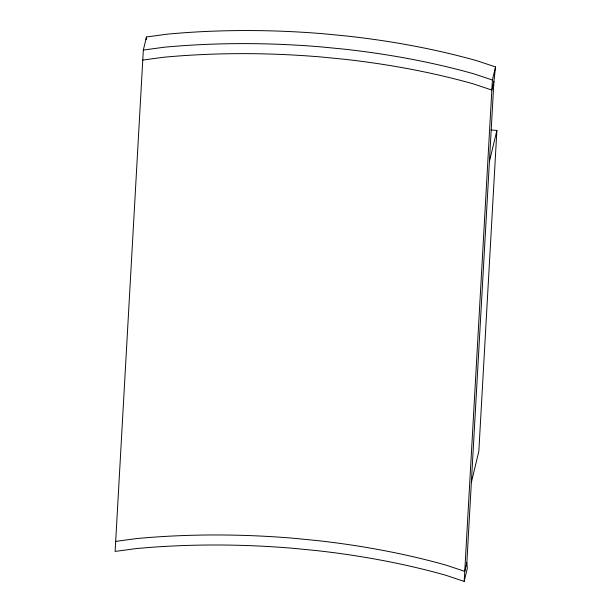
<?xml version="1.0" encoding="UTF-8"?>
<svg xmlns="http://www.w3.org/2000/svg" width="612" height="612" viewBox="0 0 612 612"><rect width="100%" height="100%" fill="white"/><g stroke="black" fill="none" stroke-linecap="round" stroke-linejoin="round"><path stroke-width="0.92" d="M143.33 50.054L115.117 551.435L135.979 548.604A373.091 150.3 3.2 0 1 293.982 548.375L316.71 550.609A373.091 150.3 3.2 0 1 445.498 575.173L464.187 581.4L467.331 568.326L466.849 562.658L493.93 81.335L495.544 66.953L476.847 60.726A373.091 150.3 3.2 0 0 348.06 36.162L325.332 33.928A373.091 150.3 3.2 0 0 167.328 34.15L146.467 36.988L143.33 50.054L164.192 47.223A373.091 150.3 3.2 0 1 322.195 46.994L344.923 49.235A373.091 150.3 3.2 0 1 473.711 73.792L492.4 80.019L464.187 581.4M491.176 129.958L496.883 130.448L478.829 451.327L471.362 482.44M146.161 39.681L146.467 36.988M492.4 80.019L495.544 66.953M493.93 81.335L491.841 90.048L473.145 83.821A373.091 150.3 3.2 0 0 344.357 59.265L321.629 57.023A373.091 150.3 3.2 0 0 163.633 57.253L142.764 60.083M489.416 161.56L496.883 130.448M466.849 562.658L464.753 571.371L446.064 565.144A373.091 150.3 3.2 0 0 317.268 540.587L294.548 538.346A373.091 150.3 3.2 0 0 136.545 538.575L115.676 541.406"/></g></svg>
